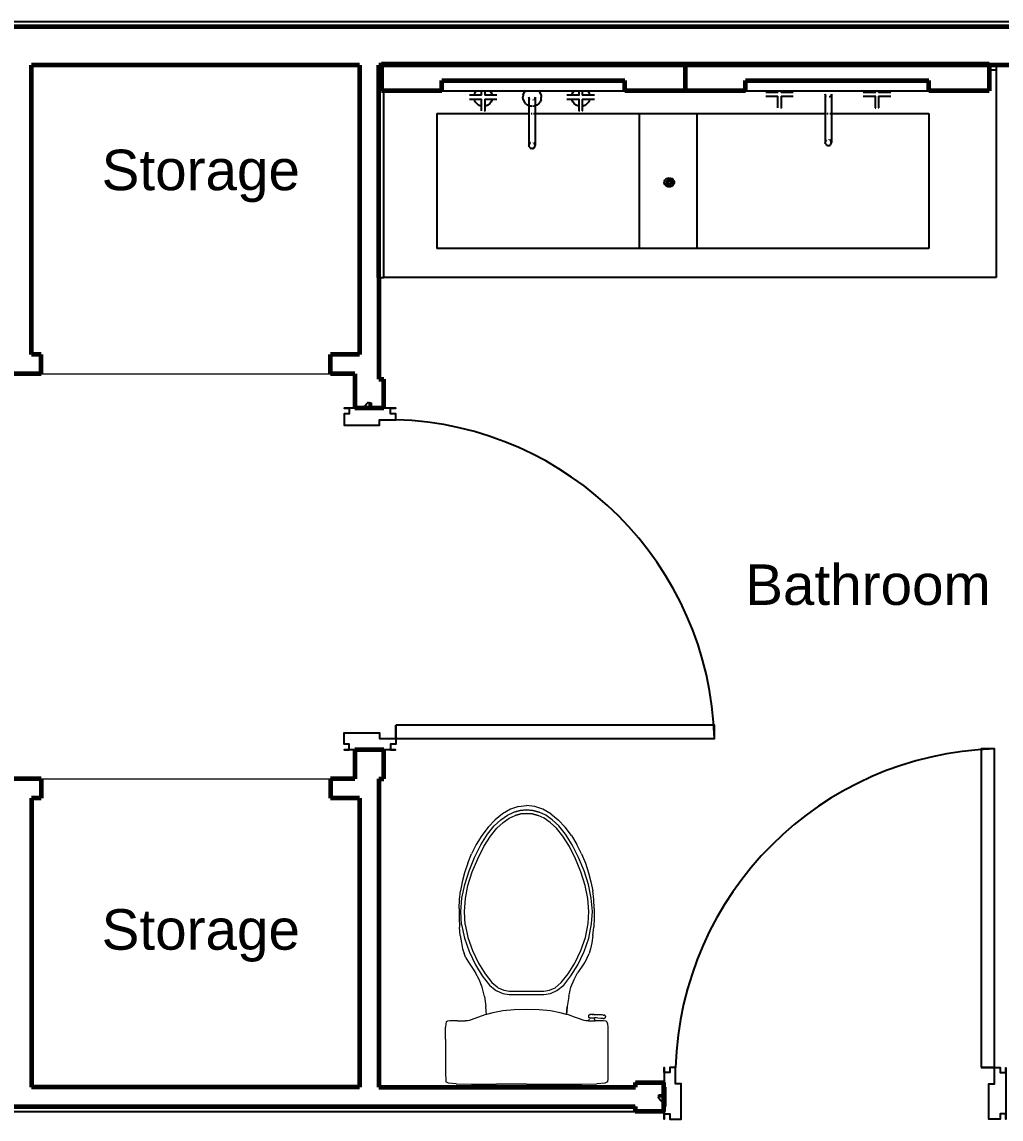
# Model space of a CAD drawing. Header units: metres. Extents: x 12.2 to 77.2, y 18.8 to 35.5.
# Drawn here: x 16.267 to 18.845, y 26.511 to 29.402 of the extents above; entities that cross this region are included whole.
import ezdxf

# ---------------------------------------------------------------- set-up
doc = ezdxf.new("R2010")
doc.units = ezdxf.units.M
for name, color, linetype, lineweight in [('0inne_gulv', 7, 'Continuous', 13), ('200', 7, 'Continuous', 0), ('A-WALL', 250, 'Continuous', 60)]:
    doc.layers.add(name, color=color, linetype=linetype, lineweight=lineweight)
doc.styles.get("Standard").update_dxf_attribs({"font": 'arial.ttf'})

# ---------------------------------------------------------------- blocks, each defined once
blk = doc.blocks.new('*U26')
blk.add_lwpolyline([(33.6, 1124.4, -0.396717), (966.4, 192)], format="xyb")
for points in [[(72, 192), (33.6, 192), (33.6, 1124.4), (72, 1124.4)], [(33.6, 192), (16.8, 192), (16.8, 192), (16.8, 192), (16.8, 192), (16.8, 177), (0, 177), (0, 190.9), (0, 40.9), (0, 55.9), (16.8, 55.9), (16.8, 40.9), (33.6, 40.9), (33.6, 40.9), (50, 40.9), (50, 144), (33.6, 144)], [(1000, 177), (1000, 192), (1000, 192), (1000, 40.9), (1000, 55.9), (983.2, 55.9), (983.2, 40.9), (966.4, 40.9), (966.4, 40.9), (950, 40.9), (950, 144), (966.4, 144), (966.4, 192), (983.2, 192), (983.2, 177)]]:
    blk.add_lwpolyline(points, close=True)
blk.add_lwpolyline([(33.6, 192), (72, 192)])
blk = doc.blocks.new('elongated toilet pl')
at = {"layer": '200'}
for p, q in [((19.64, 19.92), (19.71, 20.77)), ((19.71, 20.77), (19.88, 21.08)), ((20.19, 21.09), (19.88, 21.08)), ((20.69, 21.11), (20.19, 21.09)), ((21.33, 21.11), (20.69, 21.11)), ((22.09, 21.11), (21.33, 21.11)), ((23.78, 21.12), (22.09, 21.11)), ((24.61, 21.12), (23.78, 21.12)), ((24.61, 21.12), (25.36, 21.11)), ((25.36, 21.11), (25.94, 21.1)), ((26.31, 21.08), (25.94, 21.1)), ((26.5, 21.02), (26.31, 21.08)), ((26.58, 20.89), (26.5, 21.02)), ((26.61, 20.64), (26.58, 20.89)), ((19.64, 19.91), (19.62, 18.23)), ((19.64, 19.92), (19.64, 19.91)), ((26.62, 20.25), (26.61, 20.64)), ((26.62, 19.79), (26.62, 20.25)), ((26.62, 19.79), (26.63, 18.93)), ((36.08, 19.47), (35.26, 19.35)), ((36.08, 19.47), (37.02, 19.56)), ((38.03, 19.61), (37.02, 19.56)), ((39.07, 19.61), (38.03, 19.61)), ((39.07, 19.61), (40.07, 19.56)), ((40.07, 19.56), (41.05, 19.45)), ((26.63, 18.68), (26.63, 18.93)), ((26.66, 18.49), (26.63, 18.68)), ((26.72, 18.28), (26.66, 18.49)), ((26.85, 17.96), (26.72, 18.28)), ((33.14, 18.56), (32.59, 18.19)), ((33.62, 18.84), (33.14, 18.56)), ((33.62, 18.84), (34.09, 19.06)), ((34.62, 19.22), (34.09, 19.06)), ((35.26, 19.35), (34.62, 19.22)), ((37.31, 18.94), (37.31, 18.94)), ((42.04, 19.26), (41.05, 19.45)), ((43.05, 19), (42.04, 19.26)), ((44.09, 18.65), (43.05, 19)), ((44.09, 18.65), (45.15, 18.22)), ((19.62, 18.23), (19.61, 15.45)), ((27.05, 17.45), (26.85, 17.96)), ((27.29, 16.74), (27.05, 17.45)), ((30.34, 17.03), (31.21, 17.37)), ((31.21, 17.37), (31.96, 17.78)), ((31.21, 17.37), (31.21, 17.37)), ((32.59, 18.19), (31.96, 17.78)), ((46.19, 17.7), (45.15, 18.22)), ((47.18, 17.09), (46.19, 17.7)), ((48.1, 16.39), (47.18, 17.09)), ((27.34, 16.56), (27.29, 16.74)), ((27.34, 16.56), (28.19, 16.63)), ((27.53, 15.85), (27.34, 16.56)), ((27.73, 14.77), (27.53, 15.85)), ((28.19, 16.63), (28.2, 16.63)), ((29.32, 16.78), (28.2, 16.63)), ((29.32, 16.78), (30.34, 17.03)), ((48.1, 16.39), (48.91, 15.62)), ((19.6, 12.12), (19.61, 15.45)), ((27.85, 13.49), (27.73, 14.77)), ((30.37, 15.38), (30.38, 15.38)), ((49.58, 14.79), (48.91, 15.62)), ((50.08, 13.92), (49.58, 14.79)), ((27.89, 12.12), (27.85, 13.49)), ((50.38, 13.03), (50.08, 13.92)), ((50.38, 13.03), (50.48, 12.12)), ((19.6, 12.12), (19.61, 8.79)), ((27.85, 10.75), (27.89, 12.12)), ((50.08, 10.32), (50.38, 11.22)), ((50.38, 11.22), (50.48, 12.12)), ((27.73, 9.48), (27.85, 10.75)), ((49.58, 9.45), (50.08, 10.32)), ((19.61, 8.79), (19.62, 6.01)), ((27.53, 8.39), (27.73, 9.48)), ((48.1, 7.85), (48.91, 8.62)), ((49.58, 9.45), (48.91, 8.62)), ((27.05, 6.8), (27.29, 7.5)), ((27.29, 7.5), (27.34, 7.69)), ((27.34, 7.69), (27.53, 8.39)), ((28.19, 7.62), (27.34, 7.69)), ((27.34, 7.69), (28.19, 7.62)), ((28.2, 7.62), (28.19, 7.62)), ((28.19, 7.62), (28.2, 7.62)), ((29.32, 7.46), (28.2, 7.62)), ((29.32, 7.46), (30.34, 7.22)), ((47.18, 7.15), (48.1, 7.85)), ((26.72, 5.96), (26.85, 6.28)), ((26.85, 6.28), (27.05, 6.8)), ((30.34, 7.22), (31.21, 6.87)), ((31.21, 6.87), (31.96, 6.47)), ((32.59, 6.06), (31.96, 6.47)), ((45.15, 6.03), (46.19, 6.55)), ((47.18, 7.15), (46.19, 6.55)), ((19.62, 6.01), (19.64, 4.33)), ((26.63, 5.25), (26.62, 4.53)), ((26.63, 5.56), (26.66, 5.75)), ((26.63, 5.31), (26.63, 5.56)), ((26.63, 5.25), (26.63, 5.31)), ((26.63, 5.25), (26.83, 5.17)), ((26.66, 5.75), (26.72, 5.96)), ((26.93, 5.12), (26.83, 5.17)), ((26.93, 5.12), (26.94, 5.16)), ((26.93, 5.12), (26.93, 5.11)), ((26.93, 5.12), (26.93, 5.12)), ((26.93, 5.12), (26.93, 5.12)), ((26.93, 5.11), (26.94, 5.1)), ((26.94, 5.16), (26.96, 5.2)), ((26.94, 5.1), (26.94, 5.09)), ((26.94, 5.09), (26.94, 5.08)), ((26.94, 5.08), (26.94, 5.06)), ((26.94, 5.06), (26.94, 5.03)), ((26.94, 5.03), (26.94, 5.01)), ((26.94, 5.01), (26.94, 4.98)), ((26.94, 4.98), (26.95, 4.95)), ((26.95, 4.95), (26.95, 4.92)), ((26.95, 4.92), (26.95, 4.89)), ((26.95, 4.89), (26.95, 4.86)), ((26.99, 5.23), (26.96, 5.2)), ((27.02, 5.26), (26.99, 5.23)), ((26.99, 5.23), (26.99, 5.23)), ((27.07, 5.28), (27.02, 5.26)), ((27.12, 5.28), (27.07, 5.28)), ((27.17, 5.28), (27.12, 5.28)), ((27.22, 5.26), (27.17, 5.28)), ((27.25, 5.23), (27.22, 5.26)), ((27.25, 5.23), (27.28, 5.2)), ((27.25, 5.23), (27.25, 5.23)), ((27.28, 5.19), (27.28, 5.2)), ((27.28, 5.19), (27.29, 5.18)), ((27.29, 5.18), (27.29, 5.16)), ((27.29, 5.16), (27.3, 5.16)), ((27.3, 5.16), (27.31, 5.12)), ((27.31, 5.11), (27.31, 5.12)), ((27.31, 5.09), (27.31, 5.11)), ((27.31, 5.09), (27.31, 5.07)), ((27.31, 5.07), (27.31, 5.05)), ((27.32, 5.04), (27.31, 5.05)), ((27.32, 5.01), (27.32, 5.04)), ((27.32, 5.01), (27.32, 5.01)), ((27.32, 4.99), (27.32, 5.01)), ((27.32, 4.97), (27.32, 4.99)), ((27.32, 4.99), (27.32, 4.99)), ((27.32, 4.96), (27.32, 4.97)), ((27.32, 4.95), (27.32, 4.96)), ((27.32, 4.95), (27.32, 4.94)), ((27.32, 4.94), (27.32, 4.94)), ((27.32, 4.94), (27.32, 4.94)), ((27.32, 4.94), (27.32, 4.92)), ((27.32, 4.89), (27.32, 4.92)), ((27.32, 4.87), (27.32, 4.89)), ((27.32, 4.85), (27.32, 4.87)), ((33.14, 5.69), (32.59, 6.06)), ((33.62, 5.4), (33.14, 5.69)), ((33.62, 5.4), (34.09, 5.19)), ((34.62, 5.03), (34.09, 5.19)), ((35.26, 4.9), (34.62, 5.03)), ((36.08, 4.78), (35.26, 4.9)), ((42.04, 4.99), (41.05, 4.8)), ((43.05, 5.25), (42.04, 4.99)), ((44.09, 5.6), (43.05, 5.25)), ((45.15, 6.03), (44.09, 5.6)), ((19.64, 4.32), (19.64, 4.33)), ((19.71, 3.46), (19.64, 4.32)), ((26.61, 3.61), (26.62, 4)), ((26.62, 4.53), (26.83, 4.62)), ((26.62, 4.46), (26.62, 4.53)), ((26.62, 4), (26.62, 4.46)), ((26.93, 4.66), (26.83, 4.62)), ((26.88, 3.76), (26.89, 3.91)), ((26.88, 3.63), (26.88, 3.76)), ((26.89, 3.91), (26.92, 4.23)), ((26.92, 4.67), (26.92, 4.67)), ((26.92, 4.23), (26.94, 4.38)), ((26.94, 4.68), (26.93, 4.67)), ((26.93, 4.67), (26.93, 4.67)), ((26.93, 4.67), (26.93, 4.67)), ((26.93, 4.67), (26.93, 4.67)), ((26.93, 4.67), (26.93, 4.66)), ((26.93, 4.65), (26.93, 4.66)), ((26.93, 4.65), (26.93, 4.64)), ((26.93, 4.64), (26.93, 4.63)), ((26.93, 4.64), (26.93, 4.64)), ((26.93, 4.64), (26.93, 4.64)), ((26.93, 4.63), (26.94, 4.58)), ((26.95, 4.83), (26.94, 4.81)), ((26.94, 4.81), (26.94, 4.78)), ((26.94, 4.78), (26.94, 4.75)), ((26.94, 4.75), (26.94, 4.73)), ((26.94, 4.73), (26.94, 4.71)), ((26.94, 4.71), (26.94, 4.7)), ((26.94, 4.7), (26.94, 4.68)), ((26.94, 4.49), (26.94, 4.58)), ((26.94, 4.38), (26.94, 4.49)), ((26.95, 4.86), (26.95, 4.83)), ((27.27, 3.63), (27.28, 3.76)), ((27.28, 3.91), (27.29, 4.23)), ((27.28, 3.91), (27.28, 3.91)), ((27.28, 3.76), (27.28, 3.91)), ((27.29, 4.38), (27.3, 4.49)), ((27.29, 4.23), (27.29, 4.38)), ((27.31, 4.64), (27.3, 4.57)), ((27.3, 4.49), (27.3, 4.57)), ((27.31, 4.64), (27.32, 4.69)), ((27.32, 4.85), (27.32, 4.83)), ((27.32, 4.83), (27.32, 4.82)), ((27.32, 4.82), (27.32, 4.82)), ((27.32, 4.78), (27.32, 4.82)), ((27.32, 4.78), (27.32, 4.74)), ((27.32, 4.69), (27.32, 4.74)), ((36.08, 4.78), (37.02, 4.69)), ((38.03, 4.64), (37.02, 4.69)), ((39.07, 4.63), (38.03, 4.64)), ((39.07, 4.63), (40.07, 4.69)), ((40.07, 4.69), (41.05, 4.8)), ((19.88, 3.16), (19.71, 3.46)), ((20.19, 3.14), (19.88, 3.16)), ((20.69, 3.13), (20.19, 3.14)), ((21.33, 3.13), (20.69, 3.13)), ((22.09, 3.12), (21.33, 3.13)), ((23.78, 3.12), (22.09, 3.12)), ((24.61, 3.13), (23.78, 3.12)), ((25.36, 3.13), (24.61, 3.13)), ((25.94, 3.14), (25.36, 3.13)), ((26.31, 3.16), (25.94, 3.14)), ((26.5, 3.22), (26.31, 3.16)), ((26.5, 3.22), (26.58, 3.36)), ((26.58, 3.36), (26.61, 3.61)), ((26.88, 3.63), (26.88, 3.54)), ((26.9, 3.47), (26.88, 3.54)), ((26.94, 3.42), (26.9, 3.47)), ((27, 3.39), (26.94, 3.42)), ((27, 3.39), (27.07, 3.38)), ((27.07, 3.38), (27.07, 3.38)), ((27.14, 3.39), (27.08, 3.38)), ((27.14, 3.39), (27.2, 3.42)), ((27.2, 3.42), (27.24, 3.47)), ((27.24, 3.47), (27.26, 3.54)), ((27.27, 3.63), (27.26, 3.54))]:
    blk.add_line(p, q, dxfattribs=at)
for points in [[(37.29, 19.32), (35.78, 19.01), (34.3, 18.49), (34.25, 18.46), (32.85, 17.8), (31.61, 17.04), (30.59, 16.24), (30.08, 15.62), (29.98, 15.49), (29.66, 14.76), (29.55, 14.05), (29.55, 10.2), (29.66, 9.49), (29.98, 8.76), (30.59, 8.01), (31.61, 7.21), (32.85, 6.45), (34.25, 5.79), (34.32, 5.76)], [(37.31, 18.94), (35.88, 18.64), (34.44, 18.13), (34.41, 18.12), (33.03, 17.46), (31.83, 16.73), (30.86, 15.96), (30.38, 15.38), (30.3, 15.29), (30.02, 14.65), (29.93, 14.02), (29.93, 10.22), (30.02, 9.6), (30.3, 8.96), (30.86, 8.29), (31.82, 7.52), (33.03, 6.79), (34.41, 6.13), (34.44, 6.12)], [(37.29, 19.32), (38.74, 19.4), (40.22, 19.29), (41.73, 18.98), (43.26, 18.5), (44.75, 17.89), (46.13, 17.19), (47.31, 16.45), (48.23, 15.71), (48.92, 14.97), (49.42, 14.24), (49.74, 13.53), (49.94, 12.82), (50, 12.12), (49.94, 11.42), (49.75, 10.75)], [(37.31, 18.94), (38.73, 19.02), (40.17, 18.91), (41.63, 18.62), (43.13, 18.14), (44.59, 17.54), (45.94, 16.86), (47.09, 16.14), (47.98, 15.43), (48.63, 14.73), (49.08, 14.06), (49.38, 13.4), (49.56, 12.76), (49.62, 12.12), (49.56, 11.49), (49.38, 10.85)], [(34.32, 5.76), (35.78, 5.24), (37.38, 4.93), (38.74, 4.84), (40.22, 4.96), (41.73, 5.26), (43.26, 5.75), (44.75, 6.36), (46.13, 7.06), (47.31, 7.8), (48.23, 8.54), (48.92, 9.28), (49.42, 10.01), (49.74, 10.72), (49.94, 11.42), (50, 12.12), (49.94, 12.82), (49.75, 13.5)], [(34.44, 6.12), (35.88, 5.61), (37.42, 5.3), (38.73, 5.22), (40.17, 5.34), (41.63, 5.63), (43.13, 6.11), (44.59, 6.71), (45.94, 7.39), (47.09, 8.11), (47.98, 8.82), (48.63, 9.51), (49.08, 10.19), (49.38, 10.85), (49.56, 11.49), (49.62, 12.12), (49.56, 12.75), (49.38, 13.39)]]:
    blk.add_lwpolyline(points, dxfattribs=at)
blk = doc.blocks.new('*U12')
blk.add_lwpolyline([(33.6, 1124.4, -0.396717), (966.4, 192)], format="xyb")
for points in [[(72, 192), (33.6, 192), (33.6, 1124.4), (72, 1124.4)], [(33.6, 192), (16.8, 192), (16.8, 192), (16.8, 192), (16.8, 192), (16.8, 177), (0, 177), (0, 190.9), (0, 40.9), (0, 55.9), (16.8, 55.9), (16.8, 40.9), (33.6, 40.9), (33.6, 40.9), (50, 40.9), (50, 144), (33.6, 144)], [(1000, 177), (1000, 192), (1000, 192), (1000, 40.9), (1000, 55.9), (983.2, 55.9), (983.2, 40.9), (966.4, 40.9), (966.4, 40.9), (950, 40.9), (950, 144), (966.4, 144), (966.4, 192), (983.2, 192), (983.2, 177)]]:
    blk.add_lwpolyline(points, close=True)
blk.add_lwpolyline([(33.6, 192), (72, 192)])

msp = doc.modelspace()

# ---------------------------------------------------------------- linework, layer by layer
for p, q in [((19.1769, 29.4018), (13.7397, 29.4018)), ((18.8324, 29.2875), (18.8324, 29.2748)), ((18.8324, 29.2748), (18.8135, 29.2748)), ((18.8324, 29.2748), (18.8324, 28.7287)), ((17.2195, 28.7287), (17.2195, 29.2205)), ((17.3722, 29.2205), (17.4645, 29.2205)), ((17.4582, 29.2086), (17.4454, 29.2086)), ((17.4454, 29.1986), (17.4582, 29.1986)), ((17.4582, 29.2086), (17.4583, 29.2098)), ((17.4766, 29.2086), (17.4582, 29.2086)), ((17.4583, 29.1973), (17.4582, 29.1986)), ((17.4582, 29.1986), (17.4766, 29.1986)), ((17.4583, 29.2098), (17.4607, 29.2156)), ((17.4607, 29.1915), (17.4583, 29.1973)), ((17.4607, 29.2156), (17.4645, 29.2205)), ((17.4645, 29.2205), (17.4766, 29.2205)), ((17.4766, 29.2205), (17.4766, 29.2086)), ((17.4766, 29.2205), (17.4866, 29.2205)), ((17.4774, 29.2086), (17.4766, 29.2086)), ((17.4766, 29.1986), (17.4766, 29.1801)), ((17.4766, 29.1986), (17.4772, 29.1986)), ((17.4858, 29.1986), (17.4866, 29.1986)), ((17.4866, 29.2086), (17.486, 29.2086)), ((17.4866, 29.2086), (17.4866, 29.2205)), ((17.4866, 29.2205), (17.4987, 29.2205)), ((17.505, 29.2086), (17.4866, 29.2086)), ((17.4866, 29.1801), (17.4866, 29.1986)), ((17.4866, 29.1986), (17.505, 29.1986)), ((17.4987, 29.2205), (17.5025, 29.2156)), ((17.4987, 29.2205), (17.5924, 29.2205)), ((17.5025, 29.2156), (17.5049, 29.2098)), ((17.5049, 29.1973), (17.5025, 29.1915)), ((17.5049, 29.2098), (17.505, 29.2086)), ((17.505, 29.1986), (17.5049, 29.1973)), ((17.5178, 29.2086), (17.505, 29.2086)), ((17.505, 29.1986), (17.5178, 29.1986)), ((17.5865, 29.2101), (17.5857, 29.2037)), ((17.5865, 29.1973), (17.5857, 29.2037)), ((17.5865, 29.2101), (17.589, 29.216)), ((17.5865, 29.1973), (17.589, 29.1913)), ((17.589, 29.216), (17.5924, 29.2205)), ((17.5924, 29.2205), (17.6279, 29.2205)), ((17.6023, 29.2015), (17.6021, 29.2036)), ((17.6021, 29.2036), (17.6021, 29.1807)), ((17.603, 29.2), (17.6023, 29.2015)), ((17.6031, 29.1996), (17.6031, 29.1997)), ((17.6044, 29.1979), (17.6031, 29.1996)), ((17.6046, 29.1977), (17.6044, 29.1979)), ((17.6122, 29.1958), (17.6121, 29.1958)), ((17.6129, 29.1961), (17.6122, 29.1958)), ((17.6156, 29.1977), (17.6145, 29.1969)), ((17.6171, 29.1996), (17.6166, 29.199)), ((17.6179, 29.2015), (17.6171, 29.1996)), ((17.6181, 29.2036), (17.6179, 29.2015)), ((17.6181, 29.2036), (17.6181, 29.1807)), ((17.6279, 29.2205), (17.6313, 29.216)), ((17.6279, 29.2205), (17.7213, 29.2205)), ((17.6338, 29.2101), (17.6313, 29.216)), ((17.6338, 29.1973), (17.6313, 29.1913)), ((17.6338, 29.2101), (17.6346, 29.2037)), ((17.6338, 29.1973), (17.6346, 29.2037)), ((17.715, 29.2086), (17.7022, 29.2086)), ((17.7022, 29.1986), (17.715, 29.1986)), ((17.715, 29.2086), (17.7151, 29.2098)), ((17.7334, 29.2086), (17.715, 29.2086)), ((17.7151, 29.1973), (17.715, 29.1986)), ((17.715, 29.1986), (17.7334, 29.1986)), ((17.7151, 29.2098), (17.7175, 29.2156)), ((17.7175, 29.1915), (17.7151, 29.1973)), ((17.7175, 29.2156), (17.7213, 29.2205)), ((17.7213, 29.2205), (17.7334, 29.2205)), ((17.7334, 29.2205), (17.7334, 29.2086)), ((17.7334, 29.2205), (17.7434, 29.2205)), ((17.7349, 29.2086), (17.7334, 29.2086)), ((17.7334, 29.1986), (17.7334, 29.1801)), ((17.7334, 29.1986), (17.7349, 29.1986)), ((17.7434, 29.2086), (17.7419, 29.2086)), ((17.7419, 29.1986), (17.7434, 29.1986)), ((17.7434, 29.2086), (17.7434, 29.2205)), ((17.7434, 29.2205), (17.7555, 29.2205)), ((17.7618, 29.2086), (17.7434, 29.2086)), ((17.7434, 29.1801), (17.7434, 29.1986)), ((17.7434, 29.1986), (17.7618, 29.1986)), ((17.7555, 29.2205), (17.7593, 29.2156)), ((17.7555, 29.2205), (17.8548, 29.2205)), ((17.7593, 29.2156), (17.7617, 29.2098)), ((17.7617, 29.1973), (17.7593, 29.1915)), ((17.7617, 29.2098), (17.7618, 29.2086)), ((17.7618, 29.1986), (17.7617, 29.1973)), ((17.7746, 29.2086), (17.7618, 29.2086)), ((17.7618, 29.1986), (17.7746, 29.1986)), ((18.1722, 29.2205), (18.2568, 29.2205)), ((18.2568, 29.2163), (18.2256, 29.2163)), ((18.2256, 29.2063), (18.2568, 29.2063)), ((18.2568, 29.2205), (18.2568, 29.2163)), ((18.2568, 29.2205), (18.2668, 29.2205)), ((18.2577, 29.2163), (18.2568, 29.2163)), ((18.2568, 29.2063), (18.2568, 29.1751)), ((18.2568, 29.2063), (18.2575, 29.2063)), ((18.266, 29.2063), (18.2668, 29.2063)), ((18.2668, 29.2163), (18.2662, 29.2163)), ((18.2668, 29.2163), (18.2668, 29.2205)), ((18.2668, 29.2205), (18.5136, 29.2205)), ((18.298, 29.2163), (18.2668, 29.2163)), ((18.2668, 29.1751), (18.2668, 29.2063)), ((18.2668, 29.2063), (18.298, 29.2063)), ((18.3826, 29.2092), (18.3823, 29.2113)), ((18.3823, 29.2113), (18.3823, 29.1605)), ((18.3832, 29.2077), (18.3826, 29.2092)), ((18.3834, 29.2072), (18.3833, 29.2074)), ((18.3846, 29.2056), (18.3834, 29.2072)), ((18.3849, 29.2054), (18.3846, 29.2056)), ((18.3924, 29.2035), (18.3923, 29.2035)), ((18.3931, 29.2038), (18.3924, 29.2035)), ((18.3958, 29.2054), (18.3947, 29.2046)), ((18.3973, 29.2072), (18.3969, 29.2067)), ((18.3981, 29.2092), (18.3973, 29.2072)), ((18.3984, 29.2113), (18.3981, 29.2092)), ((18.3984, 29.2113), (18.3984, 29.1605)), ((18.5136, 29.2163), (18.4824, 29.2163)), ((18.4824, 29.2063), (18.5136, 29.2063)), ((18.5136, 29.2205), (18.5136, 29.2163)), ((18.5136, 29.2205), (18.5236, 29.2205)), ((18.5151, 29.2163), (18.5136, 29.2163)), ((18.5136, 29.2063), (18.5136, 29.1751)), ((18.5136, 29.2063), (18.5151, 29.2063)), ((18.5236, 29.2163), (18.5222, 29.2163)), ((18.5222, 29.2063), (18.5236, 29.2063)), ((18.5236, 29.2163), (18.5236, 29.2205)), ((18.5236, 29.2205), (18.6548, 29.2205)), ((18.5548, 29.2163), (18.5236, 29.2163)), ((18.5236, 29.1751), (18.5236, 29.2063)), ((18.5236, 29.2063), (18.5548, 29.2063)), ((17.4646, 29.1865), (17.4607, 29.1915)), ((17.4695, 29.1827), (17.4646, 29.1865)), ((17.4754, 29.1803), (17.4695, 29.1827)), ((17.4766, 29.1801), (17.4754, 29.1803)), ((17.4769, 29.1801), (17.4766, 29.1801)), ((17.4766, 29.1801), (17.4766, 29.1674)), ((17.4851, 29.1676), (17.4866, 29.1674)), ((17.4866, 29.1801), (17.4854, 29.18)), ((17.4878, 29.1803), (17.4866, 29.1801)), ((17.4866, 29.1674), (17.4866, 29.1801)), ((17.4936, 29.1827), (17.4878, 29.1803)), ((17.4986, 29.1865), (17.4936, 29.1827)), ((17.5025, 29.1915), (17.4986, 29.1865)), ((17.5928, 29.1863), (17.589, 29.1913)), ((17.5928, 29.1863), (17.5978, 29.1825)), ((17.6021, 29.1807), (17.5978, 29.1825)), ((17.6024, 29.1806), (17.6021, 29.1807)), ((17.6021, 29.1807), (17.6021, 29.1605)), ((17.6037, 29.1801), (17.6031, 29.1803)), ((17.6037, 29.1801), (17.6044, 29.18)), ((17.6076, 29.1795), (17.6046, 29.1799)), ((17.6101, 29.1792), (17.608, 29.1795)), ((17.6122, 29.1795), (17.6117, 29.1794)), ((17.6156, 29.1799), (17.6141, 29.1797)), ((17.6165, 29.1801), (17.6158, 29.18)), ((17.6165, 29.1801), (17.6181, 29.1807)), ((17.6225, 29.1825), (17.6181, 29.1807)), ((17.6181, 29.1807), (17.6181, 29.1605)), ((17.6275, 29.1863), (17.6225, 29.1825)), ((17.6275, 29.1863), (17.6313, 29.1913)), ((17.7214, 29.1865), (17.7175, 29.1915)), ((17.7263, 29.1827), (17.7214, 29.1865)), ((17.7322, 29.1803), (17.7263, 29.1827)), ((17.7334, 29.1801), (17.7322, 29.1803)), ((17.7349, 29.1799), (17.7334, 29.1801)), ((17.7334, 29.1801), (17.7334, 29.1674)), ((17.7334, 29.1674), (17.7349, 29.1676)), ((17.7434, 29.1801), (17.7419, 29.1799)), ((17.7419, 29.1676), (17.7434, 29.1674)), ((17.7446, 29.1803), (17.7434, 29.1801)), ((17.7434, 29.1674), (17.7434, 29.1801)), ((17.7505, 29.1827), (17.7446, 29.1803)), ((17.7554, 29.1865), (17.7505, 29.1827)), ((17.7593, 29.1915), (17.7554, 29.1865)), ((18.2654, 29.1753), (18.2668, 29.1751)), ((18.5136, 29.1751), (18.5151, 29.1753)), ((18.5222, 29.1753), (18.5236, 29.1751)), ((17.3592, 29.1605), (17.3592, 28.8049)), ((17.3592, 29.1605), (17.6021, 29.1605)), ((17.6021, 29.1605), (17.6023, 29.1605)), ((17.6021, 29.1605), (17.6021, 29.0762)), ((17.6031, 29.1605), (17.6044, 29.1605)), ((17.6061, 29.1605), (17.6065, 29.1605)), ((17.608, 29.1605), (17.6101, 29.1605)), ((17.6141, 29.1605), (17.6146, 29.1605)), ((17.6158, 29.1605), (17.6181, 29.1605)), ((17.6181, 29.1605), (17.8926, 29.1605)), ((17.6181, 29.1605), (17.6181, 29.0762)), ((17.8926, 29.1605), (17.8926, 28.8049)), ((17.8926, 29.1605), (18.045, 29.1605)), ((18.045, 28.8049), (18.045, 29.1605)), ((18.045, 29.1605), (18.3823, 29.1605)), ((18.3823, 29.1605), (18.3826, 29.1605)), ((18.3823, 29.1605), (18.3823, 29.0839)), ((18.3834, 29.1605), (18.3846, 29.1605)), ((18.3863, 29.1605), (18.3873, 29.1605)), ((18.3882, 29.1605), (18.3903, 29.1605)), ((18.3944, 29.1605), (18.3953, 29.1605)), ((18.396, 29.1605), (18.3984, 29.1605)), ((18.3984, 29.1605), (18.6546, 29.1605)), ((18.3984, 29.1605), (18.3984, 29.0839)), ((18.6546, 29.1605), (18.6546, 28.8049)), ((17.603, 29.0798), (17.6023, 29.0783)), ((17.6027, 29.0795), (17.6023, 29.0783)), ((17.6027, 29.0795), (17.6029, 29.0799)), ((17.6031, 29.0801), (17.6031, 29.0802)), ((17.6031, 29.0801), (17.6031, 29.0801)), ((17.6057, 29.0829), (17.6046, 29.0821)), ((17.6053, 29.0827), (17.6046, 29.0821)), ((17.6053, 29.0827), (17.6056, 29.0829)), ((17.6057, 29.0829), (17.6056, 29.0829)), ((17.6122, 29.084), (17.6121, 29.084)), ((17.6156, 29.0821), (17.6145, 29.0829)), ((17.6149, 29.0827), (17.6146, 29.0829)), ((17.6149, 29.0827), (17.6156, 29.0821)), ((17.6179, 29.0783), (17.6171, 29.0802)), ((17.6175, 29.0795), (17.6171, 29.0802)), ((17.6175, 29.0795), (17.6179, 29.0783)), ((18.3826, 29.0818), (18.3823, 29.0839)), ((18.3832, 29.0875), (18.3826, 29.086)), ((18.3829, 29.0872), (18.3826, 29.086)), ((18.3829, 29.0806), (18.3826, 29.0818)), ((18.3829, 29.0872), (18.3832, 29.0876)), ((18.3829, 29.0806), (18.3834, 29.0798)), ((18.3833, 29.0878), (18.3834, 29.0879)), ((18.3833, 29.0878), (18.3833, 29.0878)), ((18.3834, 29.0798), (18.3846, 29.0782)), ((18.3859, 29.0906), (18.3849, 29.0897)), ((18.3855, 29.0904), (18.3849, 29.0898)), ((18.3855, 29.0904), (18.3859, 29.0906)), ((18.3859, 29.0906), (18.3859, 29.0906)), ((18.3924, 29.0916), (18.3923, 29.0917)), ((18.3958, 29.0897), (18.3947, 29.0906)), ((18.3951, 29.0904), (18.3948, 29.0906)), ((18.3951, 29.0904), (18.3958, 29.0898)), ((18.396, 29.0782), (18.3973, 29.0798)), ((18.3981, 29.086), (18.3973, 29.0879)), ((18.3977, 29.0872), (18.3973, 29.0879)), ((18.3977, 29.0806), (18.3973, 29.0798)), ((18.3977, 29.0872), (18.3981, 29.086)), ((18.3977, 29.0806), (18.3981, 29.0818)), ((18.3981, 29.0818), (18.3984, 29.0839)), ((17.6023, 29.0741), (17.6021, 29.0762)), ((17.6027, 29.0729), (17.6023, 29.0741)), ((17.6027, 29.0729), (17.6031, 29.0722)), ((17.6031, 29.0722), (17.6044, 29.0705)), ((17.6053, 29.0697), (17.6044, 29.0705)), ((17.6053, 29.0697), (17.6061, 29.0692)), ((17.6061, 29.0692), (17.608, 29.0685)), ((17.6093, 29.0682), (17.608, 29.0685)), ((17.6101, 29.0682), (17.6093, 29.0682)), ((17.6101, 29.0682), (17.6093, 29.0682)), ((17.6101, 29.0682), (17.6122, 29.0685)), ((17.6122, 29.0685), (17.6149, 29.0697)), ((17.6122, 29.0685), (17.6141, 29.0692)), ((17.6149, 29.0697), (17.6141, 29.0692)), ((17.6149, 29.0697), (17.6158, 29.0705)), ((17.6158, 29.0705), (17.6171, 29.0722)), ((17.6175, 29.0729), (17.6171, 29.0722)), ((17.6175, 29.0729), (17.6179, 29.0741)), ((17.6179, 29.0741), (17.6181, 29.0762)), ((18.3855, 29.0773), (18.3846, 29.0782)), ((18.3855, 29.0773), (18.3863, 29.0769)), ((18.3863, 29.0769), (18.3882, 29.0761)), ((18.3895, 29.0758), (18.3882, 29.0761)), ((18.3903, 29.0759), (18.3895, 29.0758)), ((18.3903, 29.0759), (18.3895, 29.0758)), ((18.3903, 29.0759), (18.3924, 29.0761)), ((18.3924, 29.0761), (18.3951, 29.0773)), ((18.3924, 29.0761), (18.3944, 29.0769)), ((18.3951, 29.0773), (18.3944, 29.0769)), ((18.3951, 29.0773), (18.396, 29.0782)), ((17.9584, 28.979), (17.9589, 28.9821)), ((17.9589, 28.976), (17.9584, 28.979)), ((17.9589, 28.9821), (17.9602, 28.9849)), ((17.9602, 28.9731), (17.9589, 28.976)), ((17.9602, 28.9849), (17.9622, 28.9874)), ((17.9622, 28.9707), (17.9602, 28.9731)), ((17.9622, 28.9874), (17.9649, 28.9892)), ((17.9649, 28.9688), (17.9622, 28.9707)), ((17.9636, 28.9809), (17.9633, 28.979)), ((17.9633, 28.979), (17.9636, 28.9771)), ((17.9644, 28.9827), (17.9636, 28.9809)), ((17.9636, 28.9771), (17.9644, 28.9753)), ((17.9641, 28.9796), (17.9642, 28.9808)), ((17.9699, 28.9796), (17.9641, 28.9796)), ((17.9641, 28.9784), (17.9699, 28.9784)), ((17.9642, 28.9773), (17.9641, 28.9784)), ((17.9642, 28.9808), (17.965, 28.9824)), ((17.965, 28.9756), (17.9642, 28.9773)), ((17.9657, 28.9842), (17.9644, 28.9827)), ((17.9644, 28.9753), (17.9657, 28.9738)), ((17.9649, 28.9892), (17.9681, 28.9904)), ((17.9681, 28.9676), (17.9649, 28.9688)), ((17.965, 28.9824), (17.9658, 28.9833)), ((17.9658, 28.9747), (17.965, 28.9756)), ((17.9674, 28.9854), (17.9657, 28.9842)), ((17.9657, 28.9738), (17.9674, 28.9726)), ((17.9658, 28.9833), (17.9699, 28.9796)), ((17.9699, 28.9784), (17.9658, 28.9747)), ((17.9667, 28.9842), (17.9677, 28.9849)), ((17.9708, 28.9804), (17.9667, 28.9842)), ((17.9667, 28.9739), (17.9708, 28.9776)), ((17.9677, 28.9732), (17.9667, 28.9739)), ((17.9693, 28.9861), (17.9674, 28.9854)), ((17.9674, 28.9726), (17.9693, 28.9719)), ((17.9677, 28.9849), (17.9695, 28.9855)), ((17.9695, 28.9725), (17.9677, 28.9732)), ((17.9681, 28.9904), (17.9715, 28.9908)), ((17.9715, 28.9672), (17.9681, 28.9676)), ((17.9715, 28.9864), (17.9693, 28.9861)), ((17.9693, 28.9719), (17.9715, 28.9717)), ((17.9695, 28.9855), (17.9708, 28.9857)), ((17.9708, 28.9723), (17.9695, 28.9725)), ((17.9708, 28.9857), (17.9708, 28.9804)), ((17.9708, 28.9776), (17.9708, 28.9723)), ((17.9715, 28.9908), (17.9748, 28.9904)), ((17.9736, 28.9861), (17.9715, 28.9864)), ((17.9715, 28.9717), (17.9736, 28.9719)), ((17.9748, 28.9676), (17.9715, 28.9672)), ((17.9721, 28.9804), (17.9721, 28.9857)), ((17.9721, 28.9857), (17.9734, 28.9855)), ((17.9762, 28.9842), (17.9721, 28.9804)), ((17.9721, 28.9776), (17.9762, 28.9739)), ((17.9721, 28.9723), (17.9721, 28.9776)), ((17.9734, 28.9725), (17.9721, 28.9723)), ((17.973, 28.9796), (17.9771, 28.9833)), ((17.9788, 28.9796), (17.973, 28.9796)), ((17.973, 28.9784), (17.9788, 28.9784)), ((17.9771, 28.9747), (17.973, 28.9784)), ((17.9734, 28.9855), (17.9752, 28.9849)), ((17.9752, 28.9732), (17.9734, 28.9725)), ((17.9755, 28.9854), (17.9736, 28.9861)), ((17.9736, 28.9719), (17.9755, 28.9726)), ((17.9748, 28.9904), (17.978, 28.9892)), ((17.978, 28.9688), (17.9748, 28.9676)), ((17.9752, 28.9849), (17.9762, 28.9842)), ((17.9762, 28.9739), (17.9752, 28.9732)), ((17.9772, 28.9842), (17.9755, 28.9854)), ((17.9755, 28.9726), (17.9772, 28.9738)), ((17.9771, 28.9833), (17.9779, 28.9824)), ((17.9779, 28.9756), (17.9771, 28.9747)), ((17.9785, 28.9827), (17.9772, 28.9842)), ((17.9772, 28.9738), (17.9785, 28.9753)), ((17.9779, 28.9824), (17.9787, 28.9808)), ((17.9787, 28.9773), (17.9779, 28.9756)), ((17.978, 28.9892), (17.9807, 28.9874)), ((17.9807, 28.9707), (17.978, 28.9688)), ((17.9793, 28.9809), (17.9785, 28.9827)), ((17.9785, 28.9753), (17.9793, 28.9771)), ((17.9787, 28.9808), (17.9788, 28.9796)), ((17.9788, 28.9784), (17.9787, 28.9773)), ((17.9796, 28.979), (17.9793, 28.9809)), ((17.9793, 28.9771), (17.9796, 28.979)), ((17.9807, 28.9874), (17.9827, 28.9849)), ((17.9827, 28.9731), (17.9807, 28.9707)), ((17.9827, 28.9849), (17.984, 28.9821)), ((17.984, 28.976), (17.9827, 28.9731)), ((17.984, 28.9821), (17.9845, 28.979)), ((17.9845, 28.979), (17.984, 28.976)), ((17.8926, 28.8049), (17.3592, 28.8049)), ((18.045, 28.8049), (17.8926, 28.8049)), ((18.6546, 28.8049), (18.045, 28.8049)), ((17.2068, 28.7287), (17.2195, 28.7287)), ((18.8324, 28.7287), (17.2195, 28.7287)), ((17.1649, 28.3844), (17.1649, 28.3859)), ((17.1697, 28.3859), (17.1649, 28.3859)), ((17.1702, 28.3905), (17.1697, 28.3885)), ((17.1697, 28.3859), (17.1697, 28.3885)), ((17.1697, 28.3859), (17.1824, 28.3859)), ((17.1702, 28.3905), (17.1713, 28.3923)), ((17.1713, 28.3923), (17.1764, 28.3975)), ((17.1773, 28.3981), (17.1764, 28.3975)), ((17.1783, 28.3984), (17.1773, 28.3981)), ((17.1793, 28.3986), (17.1783, 28.3984)), ((17.1793, 28.3986), (17.1812, 28.3986)), ((17.1818, 28.3984), (17.1812, 28.3986)), ((17.1818, 28.3984), (17.1822, 28.3981)), ((17.1822, 28.3981), (17.1824, 28.3975)), ((17.1824, 28.3859), (17.1824, 28.3975)), ((17.1828, 28.3859), (17.1824, 28.3859)), ((17.1828, 28.3979), (17.1828, 28.3859)), ((17.1828, 28.3979), (17.1868, 28.3979)), ((17.1868, 28.3859), (17.1828, 28.3859)), ((17.1868, 28.3979), (17.1868, 28.3859)), ((17.1868, 28.3859), (17.1903, 28.3859)), ((17.1903, 28.3844), (17.1903, 28.3859)), ((17.1649, 28.3844), (17.1665, 28.3844)), ((17.1665, 28.3844), (17.1887, 28.3844)), ((17.1665, 28.3841), (17.1665, 28.3844)), ((17.1669, 28.3842), (17.1665, 28.3841)), ((17.1887, 28.3841), (17.1884, 28.3842)), ((17.1887, 28.3844), (17.1903, 28.3844)), ((17.1887, 28.3841), (17.1887, 28.3844)), ((17.2068, 28.3842), (17.1887, 28.3841)), ((17.2069, 28.3841), (17.2068, 28.3842)), ((17.2068, 28.3842), (17.2068, 28.3841)), ((17.8814, 26.6078), (17.8829, 26.6078)), ((17.8814, 26.5951), (17.8814, 26.6078)), ((17.9576, 26.5951), (17.9578, 26.5951)), ((17.9435, 26.57), (17.9433, 26.5694)), ((17.9433, 26.5675), (17.9433, 26.5694)), ((17.9433, 26.5675), (17.9435, 26.5665)), ((17.9435, 26.57), (17.9439, 26.5704)), ((17.9435, 26.5665), (17.9439, 26.5655)), ((17.9439, 26.5704), (17.9445, 26.5706)), ((17.9439, 26.5655), (17.9445, 26.5646)), ((17.9441, 26.575), (17.956, 26.575)), ((17.9441, 26.571), (17.9441, 26.575)), ((17.9441, 26.571), (17.956, 26.571)), ((17.956, 26.5706), (17.9445, 26.5706)), ((17.9496, 26.5595), (17.9445, 26.5646)), ((17.9576, 26.5785), (17.956, 26.5785)), ((17.956, 26.575), (17.956, 26.5785)), ((17.956, 26.575), (17.956, 26.571)), ((17.956, 26.571), (17.956, 26.5706)), ((17.956, 26.5579), (17.956, 26.5706)), ((17.9578, 26.577), (17.9576, 26.577)), ((17.9514, 26.5584), (17.9496, 26.5595)), ((17.9514, 26.5584), (17.9535, 26.5579)), ((17.956, 26.5579), (17.9535, 26.5579)), ((17.956, 26.5579), (17.956, 26.5531)), ((17.9576, 26.5531), (17.956, 26.5531)), ((17.9578, 26.5547), (17.9576, 26.5547)), ((15.6828, 26.5316), (17.8814, 26.5316))]:
    msp.add_line(p, q)
at = {"layer": '0inne_gulv'}
for p, q in [((16.3178, 28.4747), (17.0798, 28.4747)), ((16.3178, 27.4079), (17.0798, 27.4079))]:
    msp.add_line(p, q, dxfattribs=at)
at = {"layer": 'A-WALL'}
for p, q in [((19.1769, 29.3891), (14.0572, 29.3891)), ((17.156, 29.2875), (16.2924, 29.2875)), ((16.2924, 28.5255), (16.2924, 29.2875)), ((17.156, 29.2875), (17.156, 28.5255)), ((17.2135, 29.2875), (17.2068, 29.2875)), ((17.2068, 28.7287), (17.2068, 29.2875)), ((18.0135, 29.2905), (17.2135, 29.2905)), ((17.2135, 29.2905), (17.2135, 29.2875)), ((17.2135, 29.2875), (17.2135, 29.2205)), ((18.0135, 29.2875), (17.2135, 29.2875)), ((18.8135, 29.2905), (18.0135, 29.2905)), ((18.0135, 29.2905), (18.0135, 29.2875)), ((18.0135, 29.2875), (18.0135, 29.2205)), ((18.8135, 29.2875), (18.0135, 29.2875)), ((18.8135, 29.2905), (18.8135, 29.2875)), ((18.8324, 29.2875), (18.8135, 29.2875)), ((18.8135, 29.2875), (18.8135, 29.2748)), ((19.215, 29.2875), (18.8324, 29.2875)), ((18.8135, 29.2748), (18.8135, 29.2205)), ((17.3722, 29.2478), (17.8548, 29.2478)), ((17.3722, 29.2205), (17.3722, 29.2478)), ((17.8548, 29.2205), (17.8548, 29.2478)), ((18.1722, 29.2478), (18.6548, 29.2478)), ((18.1722, 29.2205), (18.1722, 29.2478)), ((18.6548, 29.2205), (18.6548, 29.2478)), ((17.2195, 29.2205), (17.2135, 29.2205)), ((17.3722, 29.2205), (17.2195, 29.2205)), ((18.0135, 29.2205), (17.8548, 29.2205)), ((18.1722, 29.2205), (18.0135, 29.2205)), ((18.8135, 29.2205), (18.6548, 29.2205)), ((17.2068, 28.7287), (17.2068, 28.4604)), ((16.3178, 28.5255), (16.2924, 28.5255)), ((16.3178, 28.4747), (16.3178, 28.5255)), ((17.156, 28.5255), (17.0798, 28.5255)), ((17.0798, 28.4747), (17.0798, 28.5255)), ((16.3178, 28.4747), (16.2289, 28.4747)), ((17.1433, 28.4747), (17.0798, 28.4747)), ((17.1433, 28.4747), (17.1433, 28.3842)), ((17.2068, 28.4604), (17.2195, 28.4604)), ((17.2195, 28.3842), (17.2195, 28.4604)), ((17.156, 28.3842), (17.1433, 28.3842)), ((17.1561, 28.3841), (17.156, 28.3842)), ((17.1665, 28.3841), (17.1561, 28.3841)), ((17.1669, 28.3841), (17.1665, 28.3841)), ((17.1884, 28.3841), (17.1669, 28.3841)), ((17.1887, 28.3841), (17.1884, 28.3841)), ((17.2068, 28.3841), (17.1887, 28.3841)), ((17.2069, 28.3841), (17.2068, 28.3841)), ((17.2195, 28.3842), (17.2069, 28.3841)), ((17.1433, 27.4841), (17.1433, 27.4079)), ((17.2195, 27.4841), (17.1433, 27.4841)), ((17.2195, 27.4079), (17.2195, 27.4841)), ((16.3178, 27.4079), (16.2289, 27.4079)), ((16.3178, 27.4079), (16.3178, 27.3571)), ((17.0798, 27.4079), (17.0798, 27.3571)), ((17.1433, 27.4079), (17.0798, 27.4079)), ((17.2068, 27.4079), (17.2195, 27.4079)), ((17.2068, 27.4079), (17.2068, 26.5951)), ((16.2924, 27.3571), (16.2924, 26.5951)), ((16.3178, 27.3571), (16.2924, 27.3571)), ((17.156, 27.3571), (17.0798, 27.3571)), ((17.156, 27.3571), (17.156, 26.5951)), ((17.156, 26.5951), (16.2924, 26.5951)), ((17.2068, 26.5951), (17.3061, 26.5951)), ((17.3061, 26.5951), (17.8814, 26.5951)), ((17.8814, 26.5951), (17.8829, 26.5951)), ((17.8829, 26.6078), (17.9576, 26.6078)), ((17.8829, 26.5951), (17.8829, 26.6078)), ((17.9576, 26.5951), (17.9576, 26.6078)), ((17.9576, 26.5785), (17.9576, 26.5951)), ((17.9578, 26.5951), (17.9578, 26.577)), ((17.9576, 26.577), (17.9576, 26.5785)), ((17.9576, 26.5547), (17.9576, 26.577)), ((17.9578, 26.577), (17.9578, 26.5766)), ((17.9578, 26.5766), (17.9578, 26.5551)), ((15.6828, 26.5443), (17.8814, 26.5443)), ((17.8814, 26.5443), (17.8814, 26.5316)), ((17.9576, 26.5531), (17.9576, 26.5547)), ((17.9576, 26.5316), (17.9576, 26.5531)), ((17.9578, 26.5551), (17.9578, 26.5547)), ((17.9578, 26.5547), (17.9578, 26.5443)), ((17.9576, 26.5316), (17.8814, 26.5316))]:
    msp.add_line(p, q, dxfattribs=at)

# ---------------------------------------------------------------- block references
for name, p, xscale, yscale, zscale, rotation in [('*U12', (17.0786, 27.4841), -0.0009000000000045201, 0.0009000000000045201, 0.0009000000000045201, 270), ('elongated toilet pl', (17.884, 26.1373), 0.02376609409215613, 0.02376609409215613, 0.02376609409215613, 90.00000000027985)]:
    msp.add_blockref(name, p, dxfattribs=dict(xscale=xscale, yscale=yscale, zscale=zscale, rotation=rotation))
at = {"xscale": -0.0009000000000045201, "yscale": 0.0009000000000045201, "zscale": 0.0009000000000045201}
msp.add_blockref('*U26', (18.8578, 26.4744), dxfattribs=at)

# ---------------------------------------------------------------- texts
at = {"char_height": 0.10674, "width": 1.108124, "attachment_point": 2}
for s, insert in [('Storage', (16.7379, 29.0653)), ('Bathroom', (18.4947, 27.9726)), ('Storage', (16.7379, 27.0642))]:
    msp.add_mtext(s, dxfattribs=dict(at, insert=insert))

doc.saveas('drawing.dxf')
